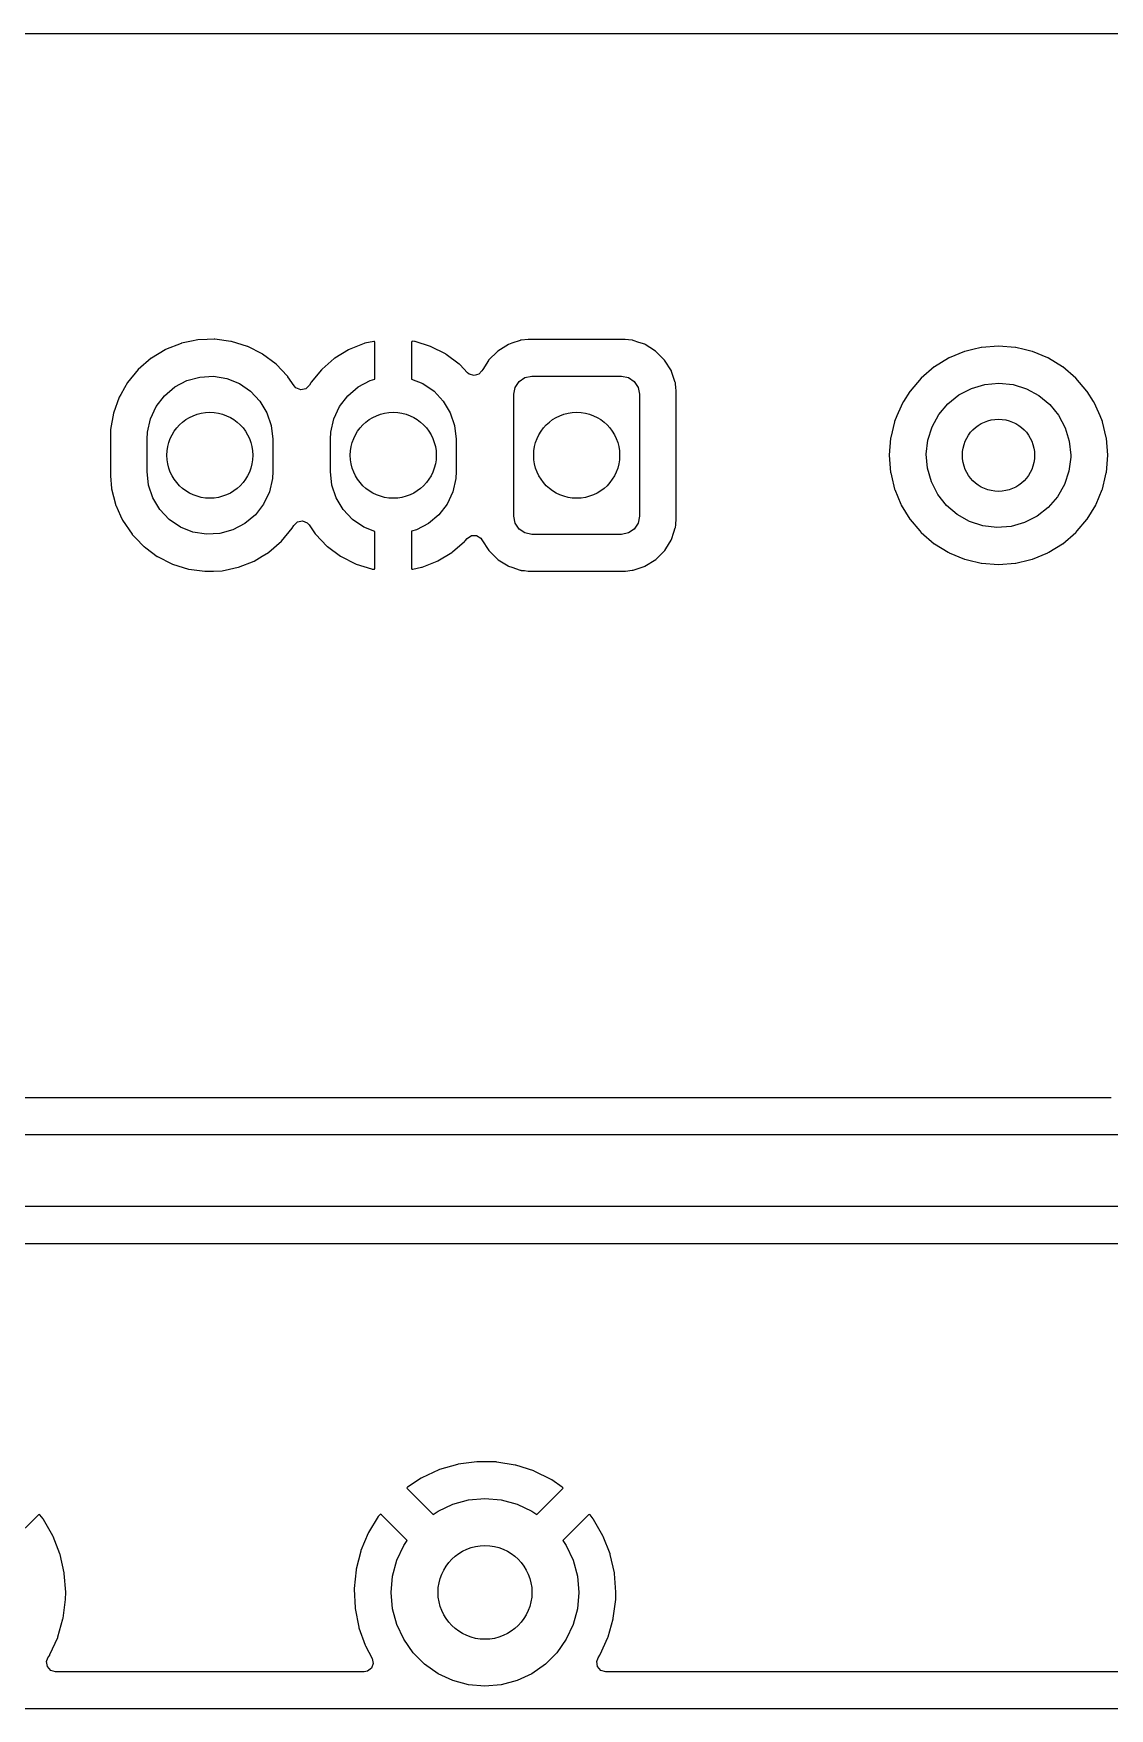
# Model space of a CAD drawing. Extents: x 64 to 233, y -134 to -59.
# Drawn here: x 146.15 to 161.05, y -82.13 to -58.93 of the extents above; entities that cross this region are included whole.
import ezdxf

# ---------------------------------------------------------------- set-up
doc = ezdxf.new("R2010")
doc.units = 0
doc.layers.add('BLACK', color=7, linetype='CONTINUOUS')

msp = doc.modelspace()

# ---------------------------------------------------------------- linework, layer by layer
at = {"layer": 'BLACK', "linetype": 'CONTINUOUS'}
for p, q in [((64.1345, -58.9285), (233.045, -58.9285)), ((147.97, -63.3086), (147.779, -63.4244)), ((147.975, -63.3058), (147.97, -63.3086)), ((147.97, -63.3086), (147.97, -63.3086)), ((148.192, -63.2199), (147.975, -63.3058)), ((148.198, -63.2188), (148.192, -63.2199)), ((148.337, -63.1894), (148.198, -63.2188)), ((148.198, -63.2188), (148.198, -63.2188)), ((148.421, -63.1718), (148.337, -63.1894)), ((148.554, -63.1668), (148.421, -63.1718)), ((148.65, -63.1633), (148.554, -63.1668)), ((148.655, -63.1631), (148.65, -63.1633)), ((148.65, -63.1633), (148.65, -63.1633)), ((148.66, -63.1638), (148.655, -63.1631)), ((148.882, -63.1931), (148.66, -63.1638)), ((148.66, -63.1638), (148.66, -63.1638)), ((148.887, -63.1938), (148.882, -63.1931)), ((148.882, -63.1931), (148.882, -63.1931)), ((149.111, -63.2632), (148.887, -63.1938)), ((149.115, -63.2656), (149.111, -63.2632)), ((149.314, -63.3668), (149.115, -63.2656)), ((149.115, -63.2656), (149.115, -63.2656)), ((150.511, -63.309), (150.32, -63.4248)), ((150.52, -63.3043), (150.511, -63.309)), ((150.728, -63.2223), (150.52, -63.3043)), ((150.738, -63.2193), (150.728, -63.2223)), ((150.861, -63.1933), (150.738, -63.2193)), ((150.872, -63.1948), (150.861, -63.1933)), ((150.876, -63.2084), (150.872, -63.1948)), ((150.876, -63.7178), (150.876, -63.2084)), ((151.388, -63.1932), (151.384, -63.2063)), ((151.384, -63.2063), (151.384, -63.7151)), ((151.402, -63.191), (151.388, -63.1932)), ((151.422, -63.1936), (151.402, -63.191)), ((151.432, -63.1959), (151.422, -63.1936)), ((151.645, -63.262), (151.432, -63.1959)), ((151.655, -63.266), (151.645, -63.262)), ((151.854, -63.3672), (151.655, -63.266)), ((152.576, -63.3265), (152.451, -63.4517)), ((152.726, -63.2334), (152.576, -63.3265)), ((152.77, -63.2188), (152.726, -63.2334)), ((152.887, -63.1797), (152.77, -63.2188)), ((152.894, -63.1775), (152.887, -63.1797)), ((152.887, -63.1797), (152.887, -63.1797)), ((152.901, -63.1768), (152.894, -63.1775)), ((152.996, -63.1668), (152.901, -63.1768)), ((152.901, -63.1768), (152.901, -63.1768)), ((153, -63.1665), (152.996, -63.1668)), ((152.996, -63.1668), (152.996, -63.1668)), ((154.34, -63.1665), (153, -63.1665)), ((154.39, -63.1716), (154.34, -63.1665)), ((154.438, -63.1765), (154.39, -63.1716)), ((154.445, -63.1772), (154.438, -63.1765)), ((154.438, -63.1765), (154.438, -63.1765)), ((154.451, -63.1794), (154.445, -63.1772)), ((154.533, -63.2063), (154.451, -63.1794)), ((154.451, -63.1794), (154.451, -63.1794)), ((154.613, -63.2329), (154.533, -63.2063)), ((154.619, -63.2367), (154.613, -63.2329)), ((154.684, -63.2766), (154.619, -63.2367)), ((154.619, -63.2367), (154.619, -63.2367)), ((154.763, -63.3257), (154.684, -63.2766)), ((154.888, -63.4507), (154.763, -63.3257)), ((159.157, -63.3038), (159.044, -63.3309)), ((159.27, -63.2766), (159.157, -63.3038)), ((159.275, -63.2755), (159.27, -63.2766)), ((159.27, -63.2766), (159.27, -63.2766)), ((159.512, -63.2568), (159.275, -63.2755)), ((159.749, -63.2755), (159.512, -63.2568)), ((159.754, -63.2766), (159.749, -63.2755)), ((159.867, -63.3038), (159.754, -63.2766)), ((159.754, -63.2766), (159.754, -63.2766)), ((159.98, -63.3309), (159.867, -63.3038)), ((147.775, -63.4272), (147.598, -63.5805)), ((147.779, -63.4244), (147.775, -63.4272)), ((147.779, -63.4244), (147.779, -63.4244)), ((149.319, -63.3692), (149.314, -63.3668)), ((149.314, -63.3668), (149.314, -63.3668)), ((149.507, -63.5088), (149.319, -63.3692)), ((149.589, -63.5948), (149.507, -63.5088)), ((150.311, -63.4311), (150.143, -63.5773)), ((150.32, -63.4248), (150.311, -63.4311)), ((151.863, -63.3728), (151.854, -63.3672)), ((152.042, -63.506), (151.863, -63.3728)), ((152.05, -63.5131), (152.042, -63.506)), ((152.158, -63.6262), (152.05, -63.5131)), ((152.447, -63.4579), (152.371, -63.5805)), ((152.451, -63.4517), (152.447, -63.4579)), ((152.447, -63.4579), (152.447, -63.4579)), ((154.982, -63.6011), (154.888, -63.4507)), ((158.623, -63.5458), (158.442, -63.7)), ((158.627, -63.5432), (158.623, -63.5458)), ((158.821, -63.4243), (158.627, -63.5432)), ((158.627, -63.5432), (158.627, -63.5432)), ((158.825, -63.4218), (158.821, -63.4243)), ((158.83, -63.4199), (158.825, -63.4218)), ((159.04, -63.3328), (158.83, -63.4199)), ((158.83, -63.4199), (158.83, -63.4199)), ((159.044, -63.3309), (159.04, -63.3328)), ((159.04, -63.3328), (159.04, -63.3328)), ((159.984, -63.3328), (159.98, -63.3309)), ((160.194, -63.4199), (159.984, -63.3328)), ((159.984, -63.3328), (159.984, -63.3328)), ((160.199, -63.4218), (160.194, -63.4199)), ((160.194, -63.4199), (160.194, -63.4199)), ((160.203, -63.4243), (160.199, -63.4218)), ((160.397, -63.5432), (160.203, -63.4243)), ((160.401, -63.5458), (160.397, -63.5432)), ((160.397, -63.5432), (160.397, -63.5432)), ((160.582, -63.7), (160.401, -63.5458)), ((147.45, -63.7614), (147.408, -63.8341)), ((147.598, -63.5805), (147.45, -63.7614)), ((148.104, -63.8237), (148.27, -63.7361)), ((148.27, -63.7361), (148.451, -63.6862)), ((148.451, -63.6862), (148.639, -63.6764)), ((148.639, -63.6764), (148.824, -63.707)), ((148.824, -63.707), (148.998, -63.7768)), ((148.998, -63.7768), (149.154, -63.8825)), ((149.656, -63.6652), (149.589, -63.5948)), ((149.668, -63.6781), (149.656, -63.6652)), ((149.671, -63.6825), (149.668, -63.6781)), ((149.755, -63.807), (149.671, -63.6825)), ((149.988, -63.7663), (149.969, -63.799)), ((149.994, -63.7575), (149.988, -63.7663)), ((150.135, -63.585), (149.994, -63.7575)), ((150.143, -63.5773), (150.135, -63.585)), ((150.644, -63.8237), (150.81, -63.7361)), ((150.81, -63.7361), (150.876, -63.7178)), ((151.384, -63.7151), (151.538, -63.7768)), ((151.538, -63.7768), (151.694, -63.8825)), ((152.18, -63.6447), (152.158, -63.6262)), ((152.248, -63.6652), (152.18, -63.6447)), ((152.316, -63.6458), (152.248, -63.6652)), ((152.356, -63.601), (152.316, -63.6458)), ((152.358, -63.6023), (152.356, -63.601)), ((152.371, -63.5805), (152.358, -63.6023)), ((152.819, -63.8293), (152.873, -63.7482)), ((152.873, -63.7482), (152.954, -63.694)), ((152.954, -63.694), (153.05, -63.675)), ((153.05, -63.675), (154.29, -63.675)), ((154.29, -63.675), (154.386, -63.694)), ((154.386, -63.694), (154.467, -63.7482)), ((154.467, -63.7482), (154.521, -63.8293)), ((154.984, -63.608), (154.982, -63.6011)), ((155.035, -63.7608), (154.984, -63.608)), ((155.038, -63.7688), (155.035, -63.7608)), ((155.038, -63.7757), (155.038, -63.7688)), ((155.044, -63.8341), (155.038, -63.7757)), ((155.038, -63.7757), (155.038, -63.7757)), ((158.442, -63.7), (158.288, -63.8806)), ((159.137, -63.8428), (159.325, -63.7877)), ((159.325, -63.7877), (159.519, -63.77)), ((159.519, -63.77), (159.713, -63.7904)), ((159.713, -63.7904), (159.9, -63.8481)), ((160.736, -63.8806), (160.582, -63.7)), ((147.334, -63.9647), (147.254, -64.1846)), ((147.356, -63.9271), (147.334, -63.9647)), ((147.408, -63.8341), (147.356, -63.9271)), ((147.846, -64.0943), (147.96, -63.945)), ((147.96, -63.945), (148.104, -63.8237)), ((149.154, -63.8825), (149.283, -64.019)), ((149.283, -64.019), (149.38, -64.1801)), ((149.782, -63.8362), (149.755, -63.807)), ((149.848, -63.8621), (149.782, -63.8362)), ((149.918, -63.8483), (149.848, -63.8621)), ((149.969, -63.799), (149.918, -63.8483)), ((150.386, -64.0943), (150.5, -63.945)), ((150.5, -63.945), (150.644, -63.8237)), ((151.694, -63.8825), (151.823, -64.019)), ((151.823, -64.019), (151.92, -64.1801)), ((152.8, -63.925), (152.819, -63.8293)), ((152.8, -65.615), (152.8, -63.925)), ((154.521, -63.8293), (154.54, -63.925)), ((154.54, -63.925), (154.54, -65.615)), ((155.048, -63.8746), (155.044, -63.8341)), ((155.048, -65.6654), (155.048, -63.8746)), ((158.285, -63.8848), (158.198, -64.0272)), ((158.288, -63.8806), (158.285, -63.8848)), ((158.285, -63.8848), (158.285, -63.8848)), ((158.812, -64.0555), (158.964, -63.9332)), ((158.964, -63.9332), (159.137, -63.8428)), ((159.9, -63.8481), (160.071, -63.941)), ((160.071, -63.941), (160.222, -64.0654)), ((160.739, -63.8848), (160.736, -63.8806)), ((160.826, -64.0272), (160.739, -63.8848)), ((160.739, -63.8848), (160.739, -63.8848)), ((147.254, -64.1846), (147.213, -64.4148)), ((147.766, -64.2646), (147.846, -64.0943)), ((149.38, -64.1801), (149.44, -64.3582)), ((150.306, -64.2646), (150.386, -64.0943)), ((151.92, -64.1801), (151.98, -64.3582)), ((158.106, -64.2213), (158.073, -64.3024)), ((158.162, -64.0876), (158.106, -64.2213)), ((158.164, -64.083), (158.162, -64.0876)), ((158.162, -64.0876), (158.162, -64.0876)), ((158.198, -64.0272), (158.164, -64.083)), ((158.593, -64.3761), (158.687, -64.205)), ((158.687, -64.205), (158.812, -64.0555)), ((160.222, -64.0654), (160.345, -64.2166)), ((160.345, -64.2166), (160.437, -64.3889)), ((160.86, -64.083), (160.826, -64.0272)), ((160.862, -64.0876), (160.86, -64.083)), ((160.918, -64.2213), (160.862, -64.0876)), ((160.862, -64.0876), (160.862, -64.0876)), ((160.951, -64.3024), (160.918, -64.2213)), ((147.213, -64.4148), (147.212, -64.4393)), ((147.212, -64.4393), (147.212, -65.0537)), ((147.72, -64.545), (147.725, -64.448)), ((147.725, -64.448), (147.766, -64.2646)), ((149.44, -64.3582), (149.46, -64.545)), ((150.26, -64.545), (150.265, -64.448)), ((150.265, -64.448), (150.306, -64.2646)), ((151.98, -64.3582), (152, -64.545)), ((158.072, -64.3072), (158.019, -64.5254)), ((158.073, -64.3024), (158.072, -64.3072)), ((158.534, -64.5621), (158.593, -64.3761)), ((160.437, -64.3889), (160.493, -64.5758)), ((160.952, -64.3072), (160.951, -64.3024)), ((161.005, -64.5254), (160.952, -64.3072)), ((147.72, -64.995), (147.72, -64.545)), ((149.46, -64.545), (149.46, -64.995)), ((150.26, -64.995), (150.26, -64.545)), ((152, -64.545), (152, -64.995)), ((158.017, -64.5333), (157.999, -64.77)), ((158.019, -64.5254), (158.017, -64.5333)), ((158.512, -64.756), (158.534, -64.5621)), ((160.493, -64.5758), (160.512, -64.77)), ((161.007, -64.5333), (161.005, -64.5254)), ((161.025, -64.77), (161.007, -64.5333)), ((157.999, -64.77), (158.017, -65.0067)), ((158.528, -64.9505), (158.512, -64.756)), ((158.582, -65.1381), (158.528, -64.9505)), ((160.512, -64.7979), (160.487, -64.9915)), ((160.512, -64.77), (160.512, -64.7979)), ((161.007, -65.0067), (161.025, -64.77)), ((147.212, -65.0537), (147.226, -65.2281)), ((147.74, -65.1818), (147.72, -64.995)), ((147.8, -65.3599), (147.74, -65.1818)), ((149.455, -65.092), (149.414, -65.2754)), ((149.46, -64.995), (149.455, -65.092)), ((150.28, -65.1818), (150.26, -64.995)), ((150.34, -65.3599), (150.28, -65.1818)), ((151.995, -65.092), (151.954, -65.2754)), ((152, -64.995), (151.995, -65.092)), ((158.017, -65.0067), (158.019, -65.0115)), ((158.019, -65.0115), (158.019, -65.0115)), ((158.019, -65.0115), (158.029, -65.0537)), ((158.029, -65.0537), (158.073, -65.2376)), ((158.671, -65.3117), (158.582, -65.1381)), ((160.426, -65.1767), (160.329, -65.3464)), ((160.487, -64.9915), (160.426, -65.1767)), ((160.951, -65.2376), (160.995, -65.0537)), ((160.995, -65.0537), (161.005, -65.0115)), ((161.005, -65.0115), (161.007, -65.0067)), ((161.005, -65.0115), (161.005, -65.0115)), ((147.226, -65.2281), (147.228, -65.2333)), ((147.228, -65.2333), (147.228, -65.2333)), ((147.228, -65.2333), (147.283, -65.4468)), ((147.897, -65.521), (147.8, -65.3599)), ((149.414, -65.2754), (149.334, -65.4457)), ((150.437, -65.521), (150.34, -65.3599)), ((151.954, -65.2754), (151.874, -65.4457)), ((158.073, -65.2376), (158.075, -65.2422)), ((158.075, -65.2422), (158.075, -65.2422)), ((158.075, -65.2422), (158.16, -65.4468)), ((158.793, -65.4647), (158.671, -65.3117)), ((160.329, -65.3464), (160.202, -65.4942)), ((160.864, -65.4468), (160.949, -65.2422)), ((160.949, -65.2422), (160.951, -65.2376)), ((160.949, -65.2422), (160.949, -65.2422)), ((147.283, -65.4468), (147.285, -65.4545)), ((147.285, -65.4545), (147.287, -65.4594)), ((147.287, -65.4594), (147.287, -65.4594)), ((147.287, -65.4594), (147.354, -65.6073)), ((147.354, -65.6073), (147.381, -65.6678)), ((148.026, -65.6575), (147.897, -65.521)), ((149.22, -65.595), (149.076, -65.7163)), ((149.334, -65.4457), (149.22, -65.595)), ((150.566, -65.6575), (150.437, -65.521)), ((151.76, -65.595), (151.616, -65.7163)), ((151.874, -65.4457), (151.76, -65.595)), ((152.819, -65.7107), (152.8, -65.615)), ((154.54, -65.615), (154.521, -65.7107)), ((158.16, -65.4468), (158.164, -65.457)), ((158.164, -65.457), (158.166, -65.4612)), ((158.166, -65.4612), (158.285, -65.6552)), ((158.941, -65.5911), (158.793, -65.4647)), ((159.112, -65.6864), (158.941, -65.5911)), ((160.048, -65.6143), (159.874, -65.7023)), ((160.202, -65.4942), (160.048, -65.6143)), ((160.739, -65.6552), (160.858, -65.4612)), ((160.858, -65.4612), (160.86, -65.457)), ((160.86, -65.457), (160.864, -65.4468)), ((147.381, -65.6678), (147.512, -65.8619)), ((147.512, -65.8619), (147.515, -65.8658)), ((147.515, -65.8658), (147.515, -65.8658)), ((147.515, -65.8658), (147.564, -65.9165)), ((148.182, -65.7632), (148.026, -65.6575)), ((148.356, -65.833), (148.182, -65.7632)), ((148.541, -65.8636), (148.356, -65.833)), ((148.729, -65.8538), (148.541, -65.8636)), ((148.91, -65.8039), (148.729, -65.8538)), ((149.076, -65.7163), (148.91, -65.8039)), ((149.582, -65.9595), (149.73, -65.7786)), ((149.73, -65.7786), (149.752, -65.741)), ((149.752, -65.741), (149.803, -65.6917)), ((149.803, -65.6917), (149.872, -65.6778)), ((149.872, -65.6778), (149.938, -65.7038)), ((149.938, -65.7038), (149.966, -65.733)), ((149.966, -65.733), (150.049, -65.8572)), ((150.049, -65.8572), (150.056, -65.8654)), ((150.056, -65.8654), (150.21, -66.0269)), ((150.722, -65.7632), (150.566, -65.6575)), ((150.876, -65.8249), (150.722, -65.7632)), ((150.876, -66.3337), (150.876, -65.8249)), ((151.45, -65.8039), (151.384, -65.8222)), ((151.384, -65.8222), (151.384, -66.3316)), ((151.616, -65.7163), (151.45, -65.8039)), ((152.211, -65.8817), (152.282, -65.8798)), ((152.282, -65.8798), (152.343, -65.9165)), ((152.873, -65.7918), (152.819, -65.7107)), ((152.954, -65.846), (152.873, -65.7918)), ((153.05, -65.865), (152.954, -65.846)), ((154.29, -65.865), (153.05, -65.865)), ((154.386, -65.846), (154.29, -65.865)), ((154.467, -65.7918), (154.386, -65.846)), ((154.521, -65.7107), (154.467, -65.7918)), ((154.982, -65.9377), (155.016, -65.8362)), ((155.016, -65.8362), (155.036, -65.7764)), ((155.036, -65.7764), (155.038, -65.7699)), ((155.036, -65.7764), (155.036, -65.7764)), ((155.038, -65.7699), (155.042, -65.733)), ((155.042, -65.733), (155.044, -65.7139)), ((155.044, -65.7139), (155.048, -65.6654)), ((158.285, -65.6552), (158.285, -65.6552)), ((158.285, -65.6552), (158.288, -65.6594)), ((158.288, -65.6594), (158.421, -65.8154)), ((158.421, -65.8154), (158.436, -65.8334)), ((158.436, -65.8334), (158.442, -65.84)), ((158.442, -65.84), (158.623, -65.9942)), ((159.297, -65.7467), (159.112, -65.6864)), ((159.491, -65.7698), (159.297, -65.7467)), ((159.686, -65.7548), (159.491, -65.7698)), ((159.874, -65.7023), (159.686, -65.7548)), ((160.401, -65.9942), (160.582, -65.84)), ((160.582, -65.84), (160.588, -65.8334)), ((160.588, -65.8334), (160.603, -65.8154)), ((160.603, -65.8154), (160.736, -65.6594)), ((160.736, -65.6594), (160.739, -65.6552)), ((160.739, -65.6552), (160.739, -65.6552)), ((147.564, -65.9165), (147.673, -66.0312)), ((147.673, -66.0312), (147.678, -66.0344)), ((147.678, -66.0344), (147.701, -66.0517)), ((147.701, -66.0517), (147.861, -66.1708)), ((149.401, -66.1156), (149.405, -66.1128)), ((149.405, -66.1128), (149.582, -65.9595)), ((150.21, -66.0269), (150.218, -66.034)), ((150.218, -66.034), (150.397, -66.1672)), ((151.94, -66.1152), (151.949, -66.1089)), ((151.949, -66.1089), (152.117, -65.9627)), ((152.117, -65.9627), (152.125, -65.955)), ((152.125, -65.955), (152.152, -65.9217)), ((152.152, -65.9217), (152.211, -65.8817)), ((152.343, -65.9165), (152.358, -65.9393)), ((152.358, -65.9393), (152.358, -65.9389)), ((152.358, -65.9389), (152.452, -66.0893)), ((152.452, -66.0893), (152.577, -66.2143)), ((154.764, -66.2135), (154.889, -66.0883)), ((154.889, -66.0883), (154.903, -66.0666)), ((154.903, -66.0666), (154.978, -65.944)), ((154.978, -65.944), (154.982, -65.9377)), ((154.978, -65.944), (154.978, -65.944)), ((158.623, -65.9942), (158.627, -65.9968)), ((158.627, -65.9968), (158.627, -65.9968)), ((158.627, -65.9968), (158.816, -66.1128)), ((158.816, -66.1128), (158.825, -66.1182)), ((160.199, -66.1182), (160.208, -66.1128)), ((160.208, -66.1128), (160.397, -65.9968)), ((160.397, -65.9968), (160.401, -65.9942)), ((160.397, -65.9968), (160.397, -65.9968)), ((147.861, -66.1708), (147.866, -66.1732)), ((147.866, -66.1732), (147.866, -66.1732)), ((147.866, -66.1732), (148.065, -66.2744)), ((148.065, -66.2744), (148.07, -66.2768)), ((148.07, -66.2768), (148.293, -66.3462)), ((148.861, -66.3467), (148.982, -66.3212)), ((148.982, -66.3212), (148.988, -66.3201)), ((148.982, -66.3212), (148.982, -66.3212)), ((148.988, -66.3201), (149.205, -66.2342)), ((149.205, -66.2342), (149.315, -66.1676)), ((149.315, -66.1676), (149.401, -66.1156)), ((149.401, -66.1156), (149.401, -66.1156)), ((150.397, -66.1672), (150.406, -66.1728)), ((150.406, -66.1728), (150.605, -66.274)), ((150.605, -66.274), (150.615, -66.278)), ((150.615, -66.278), (150.828, -66.3441)), ((150.828, -66.3441), (150.838, -66.3464)), ((150.872, -66.3468), (150.876, -66.3337)), ((151.384, -66.3316), (151.388, -66.3452)), ((151.388, -66.3452), (151.399, -66.3467)), ((151.399, -66.3467), (151.522, -66.3207)), ((151.522, -66.3207), (151.532, -66.3177)), ((151.532, -66.3177), (151.74, -66.2357)), ((151.74, -66.2357), (151.749, -66.231)), ((151.749, -66.231), (151.94, -66.1152)), ((152.577, -66.2143), (152.583, -66.2181)), ((152.583, -66.2181), (152.583, -66.2181)), ((152.583, -66.2181), (152.72, -66.3027)), ((152.72, -66.3027), (152.727, -66.3071)), ((152.727, -66.3071), (152.77, -66.3212)), ((152.77, -66.3212), (152.889, -66.3606)), ((154.453, -66.3603), (154.604, -66.3098)), ((154.604, -66.3098), (154.614, -66.3066)), ((154.614, -66.3066), (154.764, -66.2135)), ((158.825, -66.1182), (158.83, -66.1201)), ((158.83, -66.1201), (158.83, -66.1201)), ((158.83, -66.1201), (159.04, -66.2072)), ((159.04, -66.2072), (159.044, -66.2091)), ((159.044, -66.2091), (159.082, -66.2181)), ((159.082, -66.2181), (159.27, -66.2634)), ((159.27, -66.2634), (159.27, -66.2634)), ((159.27, -66.2634), (159.275, -66.2645)), ((159.275, -66.2645), (159.512, -66.2832)), ((159.512, -66.2832), (159.749, -66.2645)), ((159.749, -66.2645), (159.754, -66.2634)), ((159.754, -66.2634), (159.942, -66.2181)), ((159.754, -66.2634), (159.754, -66.2634)), ((159.942, -66.2181), (159.98, -66.2091)), ((159.98, -66.2091), (159.984, -66.2072)), ((159.984, -66.2072), (160.194, -66.1201)), ((160.194, -66.1201), (160.199, -66.1182)), ((160.194, -66.1201), (160.194, -66.1201)), ((148.293, -66.3462), (148.298, -66.3469)), ((148.298, -66.3469), (148.298, -66.3469)), ((148.298, -66.3469), (148.52, -66.3762)), ((148.52, -66.3762), (148.52, -66.3762)), ((148.52, -66.3762), (148.525, -66.3769)), ((148.525, -66.3769), (148.53, -66.3767)), ((148.53, -66.3767), (148.642, -66.3726)), ((148.53, -66.3767), (148.53, -66.3767)), ((148.642, -66.3726), (148.759, -66.3682)), ((148.759, -66.3682), (148.861, -66.3467)), ((150.838, -66.3464), (150.858, -66.349)), ((150.858, -66.349), (150.872, -66.3468)), ((152.889, -66.3606), (152.889, -66.3606)), ((152.889, -66.3606), (152.895, -66.3628)), ((152.895, -66.3628), (152.902, -66.3635)), ((152.902, -66.3635), (152.902, -66.3635)), ((152.902, -66.3635), (152.945, -66.3679)), ((152.945, -66.3679), (153, -66.3735)), ((153, -66.3735), (154.34, -66.3735)), ((154.34, -66.3735), (154.344, -66.3732)), ((154.344, -66.3732), (154.439, -66.3632)), ((154.344, -66.3732), (154.344, -66.3732)), ((154.439, -66.3632), (154.446, -66.3625)), ((154.439, -66.3632), (154.439, -66.3632)), ((154.446, -66.3625), (154.453, -66.3603)), ((154.453, -66.3603), (154.453, -66.3603)), ((161.074, -73.6675), (133.255, -73.6675)), ((132.62, -74.176), (161.337, -74.176)), ((161.544, -75.176), (132.62, -75.176)), ((133.255, -75.6845), (161.482, -75.6845)), ((151.761, -78.8217), (151.525, -78.9303)), ((151.77, -78.8184), (151.761, -78.8217)), ((152.019, -78.7459), (151.77, -78.8184)), ((152.028, -78.7439), (152.019, -78.7459)), ((152.285, -78.7089), (152.028, -78.7439)), ((152.294, -78.7084), (152.285, -78.7089)), ((152.553, -78.7118), (152.294, -78.7084)), ((152.563, -78.7126), (152.553, -78.7118)), ((152.819, -78.7543), (152.563, -78.7126)), ((152.828, -78.7565), (152.819, -78.7543)), ((153.075, -78.8355), (152.828, -78.7565)), ((153.083, -78.839), (153.075, -78.8355)), ((153.316, -78.9537), (153.083, -78.839)), ((151.326, -79.0599), (151.317, -79.0707)), ((151.317, -79.0707), (151.322, -79.0805)), ((151.322, -79.0805), (151.681, -79.4402)), ((151.517, -78.9348), (151.326, -79.0599)), ((151.525, -78.9303), (151.517, -78.9348)), ((153.119, -79.4402), (153.474, -79.0844)), ((153.324, -78.9585), (153.316, -78.9537)), ((153.471, -79.0606), (153.324, -78.9585)), ((153.481, -79.0728), (153.471, -79.0606)), ((153.474, -79.0844), (153.481, -79.0728)), ((151.75, -79.3922), (151.955, -79.2964)), ((151.955, -79.2964), (152.174, -79.2377)), ((152.174, -79.2377), (152.4, -79.218)), ((152.4, -79.218), (152.626, -79.2377)), ((152.626, -79.2377), (152.845, -79.2964)), ((152.845, -79.2964), (153.05, -79.3922)), ((146.214, -79.4437), (145.858, -79.7994)), ((146.225, -79.4372), (146.214, -79.4437)), ((146.237, -79.4457), (146.225, -79.4372)), ((146.28, -79.5005), (146.237, -79.4457)), ((146.285, -79.5082), (146.28, -79.5005)), ((146.414, -79.7334), (146.285, -79.5082)), ((150.922, -79.4691), (150.787, -79.6909)), ((150.927, -79.4616), (150.922, -79.4691)), ((150.942, -79.4429), (150.927, -79.4616)), ((150.953, -79.4358), (150.942, -79.4429)), ((150.966, -79.443), (150.953, -79.4358)), ((151.322, -79.7994), (150.966, -79.443)), ((151.681, -79.4402), (151.75, -79.3922)), ((153.05, -79.3922), (153.119, -79.4402)), ((153.834, -79.4437), (153.478, -79.7994)), ((153.845, -79.4372), (153.834, -79.4437)), ((153.857, -79.4457), (153.845, -79.4372)), ((153.9, -79.5005), (153.857, -79.4457)), ((153.905, -79.5082), (153.9, -79.5005)), ((154.034, -79.7334), (153.905, -79.5082)), ((146.418, -79.7418), (146.414, -79.7334)), ((146.512, -79.9836), (146.418, -79.7418)), ((150.783, -79.6992), (150.682, -79.9384)), ((150.787, -79.6909), (150.783, -79.6992)), ((151.274, -79.868), (151.322, -79.7994)), ((153.478, -79.7994), (153.526, -79.868)), ((154.038, -79.7418), (154.034, -79.7334)), ((154.132, -79.9836), (154.038, -79.7418)), ((146.515, -79.9925), (146.512, -79.9836)), ((146.572, -80.2455), (146.515, -79.9925)), ((150.679, -79.9472), (150.616, -80.1986)), ((150.682, -79.9384), (150.679, -79.9472)), ((151.178, -80.0734), (151.274, -79.868)), ((153.526, -79.868), (153.622, -80.0734)), ((154.135, -79.9925), (154.132, -79.9836)), ((154.192, -80.2455), (154.135, -79.9925)), ((146.574, -80.2547), (146.572, -80.2455)), ((146.593, -80.5149), (146.574, -80.2547)), ((150.614, -80.2078), (150.588, -80.4659)), ((150.616, -80.1986), (150.614, -80.2078)), ((151.12, -80.2923), (151.178, -80.0734)), ((153.622, -80.0734), (153.68, -80.2923)), ((154.194, -80.2547), (154.192, -80.2455)), ((154.213, -80.5149), (154.194, -80.2547)), ((150.588, -80.4659), (150.588, -80.4752)), ((150.588, -80.4752), (150.6, -80.7343)), ((151.1, -80.518), (151.12, -80.2923)), ((153.68, -80.2923), (153.7, -80.518)), ((146.557, -80.8748), (146.59, -80.616)), ((146.59, -80.616), (146.591, -80.6097)), ((146.591, -80.6097), (146.593, -80.5212)), ((146.593, -80.5212), (146.593, -80.5149)), ((151.12, -80.7437), (151.1, -80.518)), ((153.7, -80.518), (153.68, -80.7437)), ((154.177, -80.8748), (154.21, -80.616)), ((154.21, -80.616), (154.211, -80.6097)), ((154.211, -80.6097), (154.213, -80.5212)), ((154.213, -80.5212), (154.213, -80.5149)), ((146.485, -81.1336), (146.555, -80.884)), ((146.555, -80.884), (146.557, -80.8748)), ((150.6, -80.7343), (150.601, -80.7435)), ((150.601, -80.7435), (150.652, -80.9979)), ((151.178, -80.9626), (151.12, -80.7437)), ((153.68, -80.7437), (153.622, -80.9626)), ((154.105, -81.1336), (154.175, -80.884)), ((154.175, -80.884), (154.177, -80.8748)), ((146.375, -81.3789), (146.482, -81.1424)), ((146.482, -81.1424), (146.485, -81.1336)), ((150.652, -80.9979), (150.654, -81.0069)), ((150.654, -81.0069), (150.742, -81.251)), ((151.274, -81.168), (151.178, -80.9626)), ((151.404, -81.3536), (151.274, -81.168)), ((153.526, -81.168), (153.396, -81.3536)), ((153.622, -80.9626), (153.526, -81.168)), ((153.995, -81.3789), (154.102, -81.1424)), ((154.102, -81.1424), (154.105, -81.1336)), ((146.329, -81.4738), (146.347, -81.4235)), ((146.347, -81.4235), (146.371, -81.387)), ((146.371, -81.387), (146.375, -81.3789)), ((150.742, -81.251), (150.746, -81.2596)), ((150.746, -81.2596), (150.839, -81.4321)), ((151.564, -81.5139), (151.404, -81.3536)), ((153.396, -81.3536), (153.236, -81.5139)), ((153.949, -81.4738), (153.967, -81.4235)), ((153.967, -81.4235), (153.991, -81.387)), ((153.991, -81.387), (153.995, -81.3789)), ((146.339, -81.544), (146.329, -81.4738)), ((146.385, -81.5977), (146.339, -81.544)), ((146.453, -81.6177), (146.385, -81.5977)), ((150.728, -81.6177), (146.453, -81.6177)), ((150.771, -81.6101), (150.728, -81.6177)), ((150.828, -81.5679), (150.771, -81.6101)), ((150.853, -81.5015), (150.828, -81.5679)), ((150.839, -81.4321), (150.853, -81.5015)), ((151.75, -81.6438), (151.564, -81.5139)), ((151.955, -81.7396), (151.75, -81.6438)), ((153.05, -81.6438), (152.845, -81.7396)), ((153.236, -81.5139), (153.05, -81.6438)), ((153.959, -81.544), (153.949, -81.4738)), ((154.005, -81.5977), (153.959, -81.544)), ((154.073, -81.6177), (154.005, -81.5977)), ((163.284, -81.6177), (154.073, -81.6177)), ((152.174, -81.7982), (151.955, -81.7396)), ((152.4, -81.818), (152.174, -81.7982)), ((152.626, -81.7982), (152.4, -81.818)), ((152.845, -81.7396), (152.626, -81.7982)), ((140.894, -82.1262), (163.547, -82.1262))]:
    msp.add_line(p, q, dxfattribs=at)
at = {"layer": 'BLACK'}
for centre, radius in [((148.59, -64.77), 0.595), ((151.13, -64.77), 0.595), ((153.67, -64.77), 0.595), ((159.512, -64.77), 0.5), ((152.4, -80.518), 0.65)]:
    msp.add_circle(centre, radius, dxfattribs=at)

doc.saveas('drawing.dxf')
